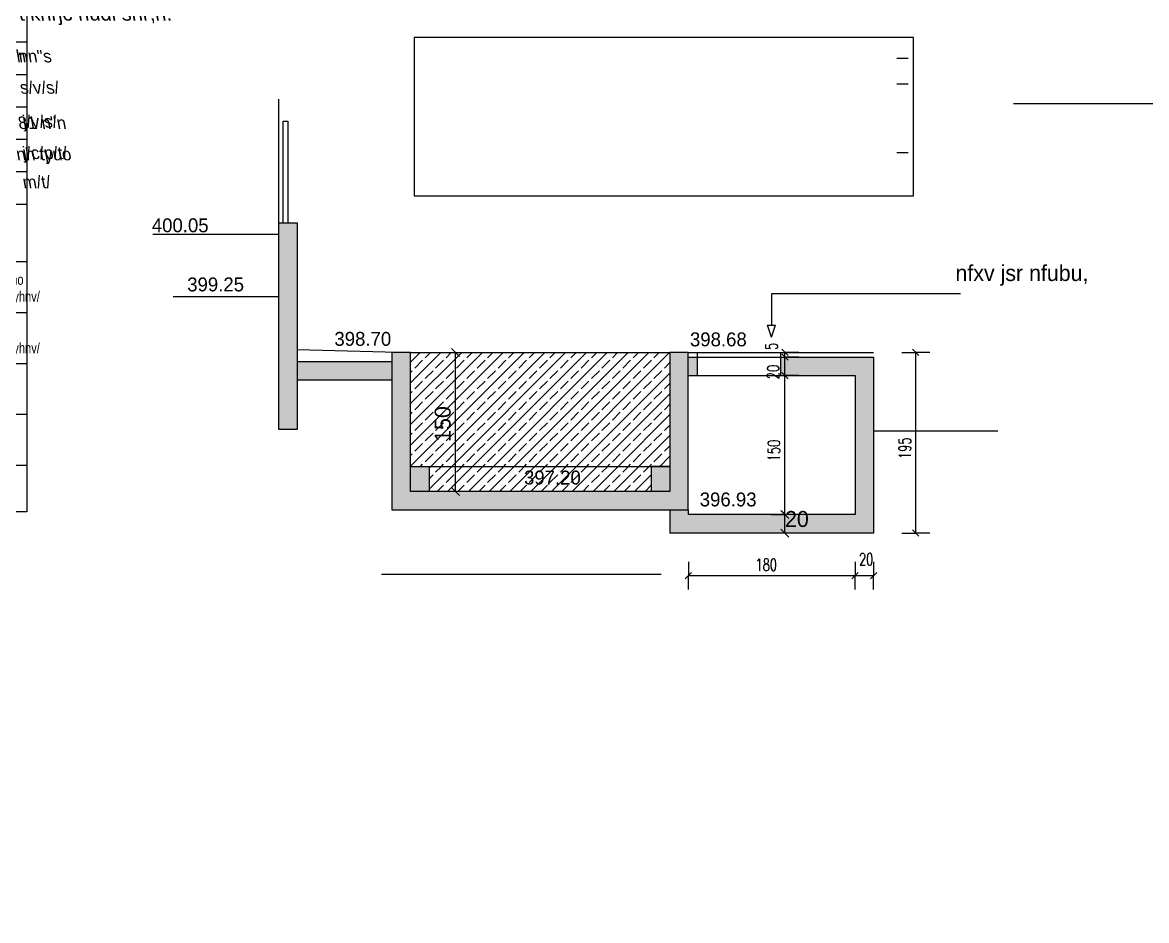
# Model space of a CAD drawing. Extents: x -17820 to -14381, y -71900 to -70262.
# Drawn here: x -17071 to -15857, y -71900 to -70930 of the extents above; entities that cross this region are included whole.
import ezdxf
from ezdxf.enums import TextEntityAlignment as Align

# ---------------------------------------------------------------- set-up
doc = ezdxf.new("R2010")
doc.units = 0
doc.header["$MEASUREMENT"] = 0
for name, color, linetype in [('@@ @@@@', 137, 'Continuous'), ('@@@', 13, 'Continuous'), ('@@@@', 32, 'Continuous'), ('@@@@ @@@', 133, 'Continuous'), ('@@@@ @@@@', 133, 'Continuous'), ('@@@@@2', 1, 'Continuous'), ('LAYOUT', 253, 'Continuous'), ('MEDIDA', 8, 'Continuous')]:
    doc.layers.add(name, color=color, linetype=linetype)
doc.styles.add('DCADTXTSTYLE11', font='HEBTXT')
doc.styles.add('DCADTXTSTYLE3', font='ROMAN')
doc.styles.add('DCADTXTSTYLE4', font='MIRY')
doc.styles.add('DCADTXTSTYLE5', font='HEBSTD')
doc.styles.add('DCADTXTSTYLE6', font='ATIR')
doc.styles.add('DCADTXTSTYLE8', font='ROMANS')
doc.dimstyles.new('DCADSTYLE16', dxfattribs={"dimtxt": 12.937824, "dimasz": 3.450086, "dimexe": 15.000375, "dimexo": 30.671921, "dimgap": 1.500038, "dimtad": 1, "dimdec": 4, "dimzin": 0, "dimdsep": 46, "dimtxsty": 'DCADTXTSTYLE8', "dimblk1": '_TICKMARKS_253', "dimblk2": '_TICKMARKS_253', "dimsah": 1, "dimcen": 0.09, "dimclrd": 253, "dimclre": 253, "dimclrt": 51, "dimadec": 0, "dimazin": 0, "dimtfac": 1, "dimtdec": 4, "dimtofl": 0, "dimtmove": 0, "dimatfit": 3, "dimfxl": 1, "dimtolj": 1, "dimtzin": 0, "dimarcsym": 0})
doc.dimstyles.new('DCADSTYLE17', dxfattribs={"dimtxt": 12.937824, "dimasz": 3.450086, "dimexe": 15.000375, "dimexo": 69.853326, "dimgap": 1.500038, "dimtad": 1, "dimdec": 4, "dimzin": 0, "dimdsep": 46, "dimtxsty": 'DCADTXTSTYLE8', "dimblk1": '_TICKMARKS_253', "dimblk2": '_TICKMARKS_253', "dimsah": 1, "dimcen": 0.09, "dimclrd": 253, "dimclre": 253, "dimclrt": 51, "dimadec": 0, "dimazin": 0, "dimtfac": 1, "dimtdec": 4, "dimtofl": 0, "dimtmove": 0, "dimatfit": 3, "dimfxl": 1, "dimtolj": 1, "dimtzin": 0, "dimarcsym": 0})
doc.dimstyles.new('DCADSTYLE18', dxfattribs={"dimtxt": 12.937824, "dimasz": 3.450086, "dimexe": 15.000375, "dimexo": 51.057269, "dimgap": 1.500038, "dimtad": 1, "dimdec": 4, "dimzin": 0, "dimdsep": 46, "dimtxsty": 'DCADTXTSTYLE8', "dimblk1": '_TICKMARKS_253', "dimblk2": '_TICKMARKS_253', "dimsah": 1, "dimcen": 0.09, "dimse1": 1, "dimclrd": 253, "dimclre": 253, "dimclrt": 51, "dimadec": 0, "dimazin": 0, "dimtfac": 1, "dimtdec": 4, "dimtofl": 0, "dimtmove": 0, "dimatfit": 3, "dimfxl": 1, "dimtolj": 1, "dimtzin": 0, "dimarcsym": 0})
doc.dimstyles.new('DCADSTYLE24', dxfattribs={"dimtxt": 17.250432, "dimasz": 4.312608, "dimexe": 0.1, "dimexo": 0.2, "dimgap": 0.1, "dimtad": 1, "dimdec": 4, "dimzin": 0, "dimdsep": 46, "dimtxsty": 'DCADTXTSTYLE11', "dimblk1": '_TICKMARKS_3', "dimblk2": '_TICKMARKS_3', "dimsah": 1, "dimcen": 0.09, "dimdle": 0.1, "dimse1": 1, "dimse2": 1, "dimclrd": 250, "dimclre": 250, "dimclrt": 51, "dimadec": 0, "dimazin": 0, "dimtfac": 1, "dimtdec": 4, "dimtofl": 0, "dimtmove": 0, "dimatfit": 3, "dimfxl": 1, "dimtolj": 1, "dimtzin": 0, "dimarcsym": 0})
doc.dimstyles.new('DCADSTYLE7', dxfattribs={"dimtxt": 12.937824, "dimasz": 3.450086, "dimexe": 15.000375, "dimexo": 60.685362, "dimgap": 1.500038, "dimtad": 1, "dimdec": 4, "dimzin": 0, "dimdsep": 46, "dimtxsty": 'DCADTXTSTYLE8', "dimblk1": '_TICKMARKS_253', "dimblk2": '_TICKMARKS_253', "dimsah": 1, "dimcen": 0.09, "dimclrd": 253, "dimclre": 253, "dimclrt": 51, "dimadec": 0, "dimazin": 0, "dimtfac": 1, "dimtdec": 4, "dimtofl": 0, "dimtmove": 0, "dimatfit": 3, "dimfxl": 1, "dimtolj": 1, "dimtzin": 0, "dimarcsym": 0})
doc.dimstyles.new('DCADSTYLE8', dxfattribs={"dimtxt": 12.937824, "dimasz": 3.450086, "dimexe": 15.000375, "dimexo": 60.685362, "dimgap": 1.500038, "dimtad": 1, "dimdec": 4, "dimzin": 0, "dimdsep": 46, "dimtxsty": 'DCADTXTSTYLE8', "dimblk1": '_TICKMARKS_253', "dimblk2": '_TICKMARKS_253', "dimsah": 1, "dimcen": 0.09, "dimse1": 1, "dimclrd": 253, "dimclre": 253, "dimclrt": 51, "dimadec": 0, "dimazin": 0, "dimtfac": 1, "dimtdec": 4, "dimtofl": 0, "dimtmove": 0, "dimatfit": 3, "dimfxl": 1, "dimtolj": 1, "dimtzin": 0, "dimarcsym": 0})
doc.dimstyles.new('DCADSTYLE9', dxfattribs={"dimtxt": 12.937824, "dimasz": 3.450086, "dimexe": 15.000375, "dimexo": 80.685363, "dimgap": 1.500038, "dimtad": 1, "dimdec": 4, "dimzin": 0, "dimdsep": 46, "dimtxsty": 'DCADTXTSTYLE8', "dimblk1": '_TICKMARKS_253', "dimblk2": '_TICKMARKS_253', "dimsah": 1, "dimcen": 0.09, "dimse1": 1, "dimclrd": 253, "dimclre": 253, "dimclrt": 51, "dimadec": 0, "dimazin": 0, "dimtfac": 1, "dimtdec": 4, "dimtofl": 0, "dimtmove": 0, "dimatfit": 3, "dimfxl": 1, "dimtolj": 1, "dimtzin": 0, "dimarcsym": 0})
pattern_1 = [(45, (0, 0), (-11.22532, 11.22532), []), (45, (-11.225, 0), (-11.22532, 11.22532), [11.90625, -3.96875])]

# ---------------------------------------------------------------- blocks, each defined once
blk = doc.blocks.new('_TICKMARKS_253')
at = {"color": 253, "linetype": 'Continuous'}
blk.add_line((-1, -1), (1, 1), dxfattribs=at)
blk = doc.blocks.new('*D73')
at = {"color": 253, "linetype": 'Continuous', "ltscale": 30.48, "transparency": 16777216}
for p, q in [((-16262.5, -71311.3), (-16247.5, -71311.3)), ((-16247.5, -71461.3), (-16247.5, -71311.3)), ((-16232.5, -71311.3), (-16247.5, -71311.3)), ((-16262.5, -71461.3), (-16247.5, -71461.3)), ((-16232.5, -71461.3), (-16247.5, -71461.3))]:
    blk.add_line(p, q, dxfattribs=at)
at = {"layer": 'DEFPOINTS', "color": 253, "linetype": 'Continuous', "ltscale": 30.48, "transparency": 16777216}
for p in [(-16171.8, -71311.3), (-16247.5, -71461.3), (-16171.8, -71461.3)]:
    blk.add_point(p, dxfattribs=at)
at = {"color": 253, "linetype": 'Continuous', "ltscale": 30.48, "transparency": 16777216, "xscale": 3.450086385638809, "yscale": 3.450086385638809, "zscale": 3.450086385638809}
for p, rotation in [((-16247.5, -71311.3), 90), ((-16247.5, -71461.3), 270)]:
    blk.add_blockref('_TICKMARKS_253', p, dxfattribs=dict(at, rotation=rotation))
at = {"color": 51, "linetype": 'Continuous', "ltscale": 30.48, "transparency": 16777216, "style": 'DCADTXTSTYLE8', "width": 0.703571}
blk.add_text('150', height=12.94, rotation=90, dxfattribs=at).set_placement((-16249, -71403.9), align=Align.BOTTOM_LEFT)
blk = doc.blocks.new('*D74')
at = {"color": 253, "linetype": 'Continuous', "ltscale": 30.48, "transparency": 16777216}
for p in [(-16262.5, -71291.3), (-16247.5, -71311.3), (-16232.5, -71291.3)]:
    blk.add_line(p, (-16247.5, -71291.3), dxfattribs=at)
at = {"layer": 'DEFPOINTS', "color": 253, "linetype": 'Continuous', "ltscale": 30.48, "transparency": 16777216}
for p in [(-16151.8, -71291.3), (-16247.5, -71311.3), (-16171.8, -71311.3)]:
    blk.add_point(p, dxfattribs=at)
at = {"color": 253, "linetype": 'Continuous', "ltscale": 30.48, "transparency": 16777216, "xscale": 3.450086385638809, "yscale": 3.450086385638809, "zscale": 3.450086385638809}
for p, rotation in [((-16247.5, -71291.3), 90), ((-16247.5, -71311.3), 270)]:
    blk.add_blockref('_TICKMARKS_253', p, dxfattribs=dict(at, rotation=rotation))
at = {"color": 51, "linetype": 'Continuous', "ltscale": 30.48, "transparency": 16777216, "style": 'DCADTXTSTYLE8', "width": 0.703571}
blk.add_text('20', height=12.94, rotation=90, dxfattribs=at).set_placement((-16249.9, -71315.3), align=Align.BOTTOM_LEFT)
blk = doc.blocks.new('*D75')
at = {"color": 253, "linetype": 'Continuous', "ltscale": 30.48, "transparency": 16777216}
for p in [(-16262.5, -71286.3), (-16247.5, -71291.3), (-16232.5, -71286.3)]:
    blk.add_line(p, (-16247.5, -71286.3), dxfattribs=at)
at = {"layer": 'DEFPOINTS', "color": 253, "linetype": 'Continuous', "ltscale": 30.48, "transparency": 16777216}
for p in [(-16247.5, -71291.3), (-16151.8, -71286.3), (-16151.8, -71291.3)]:
    blk.add_point(p, dxfattribs=at)
at = {"color": 253, "linetype": 'Continuous', "ltscale": 30.48, "transparency": 16777216, "xscale": 3.450086385638809, "yscale": 3.450086385638809, "zscale": 3.450086385638809}
for p, rotation in [((-16247.5, -71286.3), 90), ((-16247.5, -71291.3), 270)]:
    blk.add_blockref('_TICKMARKS_253', p, dxfattribs=dict(at, rotation=rotation))
at = {"color": 51, "linetype": 'Continuous', "ltscale": 30.48, "transparency": 16777216, "style": 'DCADTXTSTYLE8', "width": 0.703571}
blk.add_text('5', height=12.9, rotation=90, dxfattribs=at).set_placement((-16251.8, -71283.6), align=Align.BOTTOM_LEFT)
blk = doc.blocks.new('*D82')
at = {"color": 253, "linetype": 'Continuous', "ltscale": 30.48, "transparency": 16777216}
for p, q in [((-16121.2, -71286.3), (-16106.2, -71286.3)), ((-16106.2, -71481.3), (-16106.2, -71286.3)), ((-16091.2, -71286.3), (-16106.2, -71286.3)), ((-16121.2, -71481.3), (-16106.2, -71481.3)), ((-16091.2, -71481.3), (-16106.2, -71481.3))]:
    blk.add_line(p, q, dxfattribs=at)
at = {"layer": 'DEFPOINTS', "color": 253, "linetype": 'Continuous', "ltscale": 30.48, "transparency": 16777216}
for p in [(-16151.8, -71286.3), (-16151.8, -71481.3), (-16106.2, -71481.3)]:
    blk.add_point(p, dxfattribs=at)
at = {"color": 253, "linetype": 'Continuous', "ltscale": 30.48, "transparency": 16777216, "xscale": 3.450086385638809, "yscale": 3.450086385638809, "zscale": 3.450086385638809}
for p, rotation in [((-16106.2, -71286.3), 90), ((-16106.2, -71481.3), 270)]:
    blk.add_blockref('_TICKMARKS_253', p, dxfattribs=dict(at, rotation=rotation))
at = {"color": 51, "linetype": 'Continuous', "ltscale": 30.48, "transparency": 16777216, "style": 'DCADTXTSTYLE8', "width": 0.703571}
blk.add_text('195', height=12.94, rotation=90, dxfattribs=at).set_placement((-16107.7, -71401.4), align=Align.BOTTOM_LEFT)
blk = doc.blocks.new('*D83')
at = {"color": 253, "linetype": 'Continuous', "ltscale": 30.48, "transparency": 16777216}
for p, q in [((-16351.8, -71512.3), (-16351.8, -71527.3)), ((-16171.8, -71512.3), (-16171.8, -71527.3)), ((-16351.8, -71527.3), (-16171.8, -71527.3)), ((-16351.8, -71542.3), (-16351.8, -71527.3)), ((-16171.8, -71542.3), (-16171.8, -71527.3))]:
    blk.add_line(p, q, dxfattribs=at)
at = {"layer": 'DEFPOINTS', "color": 253, "linetype": 'Continuous', "ltscale": 30.48, "transparency": 16777216}
for p in [(-16351.8, -71458.8), (-16171.8, -71461.3), (-16301.8, -71527.3)]:
    blk.add_point(p, dxfattribs=at)
at = {"color": 253, "linetype": 'Continuous', "ltscale": 30.48, "transparency": 16777216, "xscale": 3.450086385638809, "yscale": 3.450086385638809, "zscale": 3.450086385638809, "rotation": 180}
blk.add_blockref('_TICKMARKS_253', (-16351.8, -71527.3), dxfattribs=at)
at = {"color": 253, "linetype": 'Continuous', "ltscale": 30.48, "transparency": 16777216, "xscale": 3.450086385638809, "yscale": 3.450086385638809, "zscale": 3.450086385638809}
blk.add_blockref('_TICKMARKS_253', (-16171.8, -71527.3), dxfattribs=at)
at = {"color": 51, "linetype": 'Continuous', "ltscale": 30.48, "transparency": 16777216, "style": 'DCADTXTSTYLE8', "width": 0.703571}
blk.add_text('180', height=12.94, dxfattribs=at).set_placement((-16279.4, -71525.8), align=Align.BOTTOM_LEFT)
blk = doc.blocks.new('*D84')
at = {"color": 253, "linetype": 'Continuous', "ltscale": 30.48, "transparency": 16777216}
for p in [(-16151.8, -71512.3), (-16171.8, -71527.3), (-16151.8, -71542.3)]:
    blk.add_line(p, (-16151.8, -71527.3), dxfattribs=at)
at = {"layer": 'DEFPOINTS', "color": 253, "linetype": 'Continuous', "ltscale": 30.48, "transparency": 16777216}
for p in [(-16171.8, -71461.3), (-16151.8, -71481.3), (-16171.8, -71527.3)]:
    blk.add_point(p, dxfattribs=at)
at = {"color": 253, "linetype": 'Continuous', "ltscale": 30.48, "transparency": 16777216, "xscale": 3.450086385638809, "yscale": 3.450086385638809, "zscale": 3.450086385638809, "rotation": 180}
blk.add_blockref('_TICKMARKS_253', (-16171.8, -71527.3), dxfattribs=at)
at = {"color": 253, "linetype": 'Continuous', "ltscale": 30.48, "transparency": 16777216, "xscale": 3.450086385638809, "yscale": 3.450086385638809, "zscale": 3.450086385638809}
blk.add_blockref('_TICKMARKS_253', (-16151.8, -71527.3), dxfattribs=at)
at = {"color": 51, "linetype": 'Continuous', "ltscale": 30.48, "transparency": 16777216, "style": 'DCADTXTSTYLE8', "width": 0.703571}
blk.add_text('20', height=12.94, dxfattribs=at).set_placement((-16167.6, -71520), align=Align.BOTTOM_LEFT)
blk = doc.blocks.new('_TICKMARKS_3')
at = {"color": 3, "linetype": 'Continuous'}
blk.add_line((-1, -1), (1, 1), dxfattribs=at)
blk = doc.blocks.new('*D98')
at = {"color": 250, "linetype": 'Continuous', "transparency": 16777216}
blk.add_line((-16603.2, -71436.4, 116837.3), (-16603.2, -71286.2, 116837.3), dxfattribs=at)
at = {"layer": 'DEFPOINTS', "color": 250, "linetype": 'Continuous', "transparency": 16777216}
for p in [(-16651.8, -71286.3, 116837.3), (-16603.2, -71286.3, 116837.3), (-16571.1, -71436.3, 116837.3)]:
    blk.add_point(p, dxfattribs=at)
at = {"color": 3, "linetype": 'Continuous', "transparency": 16777216, "xscale": 4.312607917785646, "yscale": 4.312607917785646, "zscale": 4.312607917785646}
for p, rotation in [((-16603.2, -71286.3, 116837.3), 90), ((-16603.2, -71436.3, 116837.3), 270)]:
    blk.add_blockref('_TICKMARKS_3', p, dxfattribs=dict(at, rotation=rotation))
at = {"color": 51, "linetype": 'Continuous', "ltscale": 30.48, "transparency": 16777216, "style": 'DCADTXTSTYLE11'}
blk.add_text('150', height=17.25, rotation=90, dxfattribs=at).set_placement((-16603.3, -71382.8, 116837.3), align=Align.BOTTOM_LEFT)
blk = doc.blocks.new('*D108')
at = {"color": 250, "linetype": 'Continuous', "transparency": 16777216}
blk.add_line((-16247.5, -71481.4, 116837.3), (-16247.5, -71461.2, 116837.3), dxfattribs=at)
at = {"layer": 'DEFPOINTS', "color": 250, "linetype": 'Continuous', "transparency": 16777216}
for p in [(-16293.9, -71461.3, 116837.3), (-16247.5, -71461.3, 116837.3), (-16296.7, -71481.3, 116837.3)]:
    blk.add_point(p, dxfattribs=at)
at = {"color": 3, "linetype": 'Continuous', "transparency": 16777216, "xscale": 4.312607917785646, "yscale": 4.312607917785646, "zscale": 4.312607917785646}
for p, rotation in [((-16247.5, -71461.3, 116837.3), 90), ((-16247.5, -71481.3, 116837.3), 270)]:
    blk.add_blockref('_TICKMARKS_3', p, dxfattribs=dict(at, rotation=rotation))
at = {"color": 51, "linetype": 'Continuous', "ltscale": 30.48, "transparency": 16777216, "style": 'DCADTXTSTYLE11'}
blk.add_text('20', height=17.25, dxfattribs=at).set_placement((-16247.4, -71479.9, 116837.3), align=Align.BOTTOM_LEFT)
blk = doc.blocks.new('H')
at = {"linetype": 'Continuous', "ltscale": 1}
h = blk.add_hatch(dxfattribs=at)
h.set_pattern_fill('ANSI31', color=218, scale=0.01, style=0, pattern_type=2)
h.set_pattern_definition([(45, (-18.435432, -2.729211), (-0.00088388347, 0.00088388347), [])])
h.paths.add_polyline_path([(0.5, 0.1), (0.3, 0.2), (0.3, 0.1)], flags=0)
at = {"color": 218, "linetype": 'Continuous', "ltscale": 1}
for p, q in [((0, 0.4), (0, 0)), ((0, 0.4), (0.6, 0.4)), ((0, 0), (0.6, 0)), ((0.1, 0.3), (0.3, 0.2)), ((0.3, 0.2), (0.2, 0.2)), ((0.2, 0.2), (0.3, 0.2)), ((0.5, 0.1), (0.3, 0.2)), ((0.3, 0.2), (0.3, 0.1)), ((0.5, 0.1), (0.3, 0.1)), ((0.6, 0), (0.6, 0.4))]:
    blk.add_line(p, q, dxfattribs=at)
blk = doc.blocks.new('MAMAD')
at = {"color": 131, "linetype": 'Continuous', "ltscale": 50}
blk.add_line((242, 1161.3), (569.9, 1161.3), dxfattribs=at)
at = {"color": 3, "linetype": 'Continuous', "ltscale": 50}
for p, q in [((553.5, 1087.5), (700.8, 1087.5)), ((553.5, 983.1), (700.8, 983.1)), ((58.6, 571.1), (319.1, 571.1)), ((454.2, 571.1), (714.8, 571.1)), ((652.2, 507), (652.2, 332)), ((615.4, 270), (615.4, 0)), ((690.7, 180.7), (694.8, 189.5)), ((694.8, 189.5), (699.5, 187.6))]:
    blk.add_line(p, q, dxfattribs=at)
at = {"color": 7, "linetype": 'Continuous', "ltscale": 1}
for p, q in [((0, 550.1), (0, 270.1)), ((27.9, 550.1), (362.5, 550.1)), ((362.5, 515.1), (0, 515.1)), ((753.6, 507), (362.5, 507)), ((362.5, 480.1), (0, 480.1)), ((753.6, 472), (362.5, 472)), ((362.5, 445.1), (0, 445.1)), ((753.6, 437), (362.5, 437)), ((362.5, 410.1), (0, 410.1)), ((753.6, 402), (362.5, 402)), ((362.5, 375.1), (0, 375.1)), ((753.6, 367), (362.5, 367)), ((362.5, 340.1), (0, 340.1)), ((753.6, 332), (362.5, 332)), ((362.5, 305.1), (0, 305.1)), ((362.5, 270.1), (0, 270.1)), ((753.6, 270), (362.5, 270)), ((753.6, 215), (362.5, 215)), ((362.5, 180), (0, 180)), ((753.6, 160), (362.5, 160)), ((362.5, 135), (0, 135)), ((753.6, 105), (362.5, 105)), ((362.5, 90), (0, 90)), ((753.6, 50), (362.5, 50)), ((362.5, 0), (0, 0)), ((753.6, 0), (362.5, 0))]:
    blk.add_line(p, q, dxfattribs=at)
at = {"color": 3, "linetype": 'Continuous', "ltscale": 1}
blk.add_line((87.5, 550.1), (87.5, 270.1), dxfattribs=at)
at = {"color": 1, "linetype": 'Continuous', "ltscale": 1}
blk.add_line((362.5, 550.1), (362.5, 374.5), dxfattribs=at)
at = {"color": 7, "linetype": 'Continuous', "ltscale": 50}
blk.add_line((0, 270.1), (0, 0), dxfattribs=at)
at = {"color": 7, "linetype": 'Continuous', "ltscale": 1}
for points in [[(0, 550.1), (752.6, 550.1), (752.6, 1129.8), (0, 1129.8)], [(0, 550.1), (362.5, 550.1), (362.5, 270.1), (0, 270.1)], [(362.5, 550.1), (753.6, 550.1), (753.6, 0), (362.5, 0)]]:
    blk.add_lwpolyline(points, close=True, dxfattribs=at)
at = {"color": 3, "linetype": 'Continuous', "ltscale": 1}
for points in [[(685.9, 192.5), (701, 192.5), (701, 171.7), (685.9, 171.7)], [(720.6, 124.7), (720.6, 121.7), (636.7, 121.7), (636.7, 124.7)], [(720.6, 120.2), (720.6, 117.2), (636.7, 117.2), (636.7, 120.2)]]:
    blk.add_lwpolyline(points, close=True, dxfattribs=at)
at = {"color": 3, "linetype": 'Continuous', "ltscale": 50}
blk.add_circle((690.7, 177.5), 3.27, dxfattribs=at)
at = {"color": 3, "linetype": 'Continuous', "ltscale": 0.079375, "xscale": 0.6499999761581421, "yscale": 0.6499999761581421, "zscale": 0.6499999761581421}
blk.add_blockref('H', (685.9, 239.6), dxfattribs=at)
at = {"color": 51, "linetype": 'Continuous', "ltscale": 1, "style": 'DCADTXTSTYLE4', "oblique": 350}
blk.add_text(',fbh, nn"s eb/n/ 05:1', height=19.459, dxfattribs=at).set_placement((566.5, 1170), align=Align.BOTTOM_LEFT)
at = {"color": 3, "linetype": 'Continuous', "ltscale": 1, "style": 'DCADTXTSTYLE4', "oblique": 350}
for s, height, p in [('vurtu, chmug:', 13.513, (700.4, 1093.6)), ('sudnt:', 13.51, (700.4, 989.1)), ('jke "t" - yck,', 19.459, (315.6, 607.9)), ('junrh cbhi', 19.46, (270.9, 579.8)), ('jke "c" - nert', 19.459, (711.3, 579.8)), ('junr vcbhhv', 13.513, (348.8, 528.1)), ('nert knrjc nudi shr,h:', 16.216, (714.4, 525.5)), ('mcgu', 13.51, (75.2, 528)), ('fjuk', 12.97, (70.8, 489.3)), ('cyui', 12.97, (343.6, 491)), ('nrjc nudi shr,h', 13.513, (639.9, 481.2)), ('nn"s', 13.51, (745.8, 481.2)), ('ckue', 12.97, (344.8, 455.9)), ('tsuo', 12.97, (71.4, 456)), ('sk, vs; shr,h,', 13.513, (639.9, 446)), ('s/v/s/', 13.51, (747.3, 447.4)), ('hrue', 12.97, (71.2, 420)), ('dcx', 12.97, (345.5, 421)), ('jkui vs; shr,h 81 n"n', 13.513, (639.9, 409.3)), ('j/v/s/', 13.51, (750.2, 410.7)), ('juo', 12.97, (71.9, 385.9)), ('g.', 12.97, (345.3, 387.7)), ('jkui cyjui pbhnh tyuo', 13.513, (639.9, 375.5)), ('j/c/p/t/', 13.51, (750.2, 376.9)), ('tjr', 12.97, (345.7, 351.2)), ('mhbur tuurur', 13.513, (639.9, 344)), ('m/t/', 13.51, (750.2, 345.4)), ('ajhr', 12.97, (72, 315.9)), ('ehr ehho', 12.97, (346.9, 316.6)), ('nert kjank:', 16.216, (640.9, 287.8)), ('mvuc', 12.97, (73.1, 281.6)), ('vrhxv', 12.97, (341.9, 282)), ('vgru, knrjc nudi shr,h', 16.216, (340.9, 214.4))]:
    blk.add_text(s, height=height, dxfattribs=at).set_placement(p, align=Align.BOTTOM_LEFT)
at = {"color": 3, "linetype": 'Continuous', "ltscale": 1, "width": 0.8}
for s, height, style, p in [('gk gurl vceav kmr; k,ufbh, "yck, vurtu, chmug knrjc vnudi" kph vsudnt vctv', 11.232, 'DCADTXTSTYLE5', (708.7, 1062.5)), ('ucv,to ksrhau, vnrjc vnudi atu,u n,fbbho/', 11.232, 'DCADTXTSTYLE5', (708.7, 1041.4)), ('ha kf,uc cf,c erht ucrur )rmuh cspux(/', 11.232, 'DCADTXTSTYLE5', (708.7, 1018.8)), ("* vnrjc vnudi hcbv ncyui nzuhi fncbv snuh ,hcv gaui neav tj, ur,uo cfk jkehu'", 11.232, 'DCADTXTSTYLE5', (708.7, 963)), ('   kkt euru, ugnusho/', 11.232, 'DCADTXTSTYLE5', (718.2, 940.6)), ("rmp, vnrjc vnudi' ehru,hu u,er,u hvhu naurho/", 11.232, 'DCADTXTSTYLE5', (693.6, 921.7)), ('   hmhe,o ,cumg ckuju, sheyho tu c,cbhu, pj ckcs!', 11.232, 'DCADTXTSTYLE5', (718.2, 902.8)), ('ehru, vnrjcho vnudbho hvhu rmhpho kfk ducv vcbhhi khmhr, ndsk nudi/', 11.232, 'DCADTXTSTYLE5', (693.7, 884)), ("hmhcu, vndsk vnudi ak vnrjcho nnudbho ,ucyj npbh fuju, tupehho vbucgho nruj'", 11.232, 'DCADTXTSTYLE5', (693.7, 864.7)), ('   rghsu, tsnv ufhu"c/', 11.232, 'DCADTXTSTYLE5', (718.2, 845.8)), ('   vcyui cfk jkeh vnrjc vnudi hvhv nxud c-03/', 11.232, 'DCADTXTSTYLE5', (718.2, 827)), ('* v,eb, nxdru, cnrjcho nudbho ,cumg g"h vhmri vnurav ckcs!', 11.232, 'DCADTXTSTYLE5', (708.7, 806.3)), ("   fnufi hstdu kxpe ukv,ehi gk vnaeu; t, ,uuh v,ei ak vhmri uak nfui v,ebho'", 11.232, 'DCADTXTSTYLE5', (718.2, 783.9)), ('  thi kmucgo tu kvurhso nvnaeu;!', 11.232, 'DCADTXTSTYLE5', (709.7, 765.1)), ("* mhpuh ujhpuh ehru, u,er, vnrjc vnudi' rhmupu' v,eb, vjank utchzrhu vbkuuho ak vnrjc", 11.232, 'DCADTXTSTYLE5', (708.7, 745.3)), ('   vnudi hcumgu kph "buvk cheuru,"/', 11.232, 'DCADTXTSTYLE5', (718.2, 725.5)), ('* ncea vncbv jhhc keck jucr, "buvk cheuru,"\'', 11.232, 'DCADTXTSTYLE5', (708.7, 706.4)), ('   jucr, zu ha keck ngurl vceav )tsrhfk( tu nn,fbi vaks )nvbsx( ak vncbv vbsui/', 11.232, 'DCADTXTSTYLE5', (718.2, 685.8)), ('ha kerut cghui t, jucr, hbuvk vcheuru, ukcmg kph vbjhu,hv ukph vbjhu, v,ufbh, vntuar,/', 11.232, 'DCADTXTSTYLE5', (694.6, 666.5)), ('X', 12.5, 'DCADTXTSTYLE6', (58.1, 353.8)), ('ch, ,eg  ) V  022 (  nudi nho', 11.232, 'DCADTXTSTYLE5', (605.1, 241.8)), ('tu tyhn, vmhbur g"h junr tyhnv/', 11.232, 'DCADTXTSTYLE5', (605.1, 223.5)), ('npxe  ) V  022 (  nudi nho', 11.232, 'DCADTXTSTYLE5', (605.1, 186.2)), ('tu tyhn, vmhbur g"h junr tyhnv/', 11.232, 'DCADTXTSTYLE5', (605.1, 167.9)), ('nnerv ak jkui bdrr ha kvxh; t, vnhkho', 11.232, 'DCADTXTSTYLE5', (350.3, 161)), ('"js fbph"tu"su fbph" cv,to k,fbui vjkui', 11.232, 'DCADTXTSTYLE5', (350.3, 139.9)), ('pkurhxby', 12.48, 'DCADTXTSTYLE5', (603.2, 120.5)), ('fk pryh vnxdru, hvhu nxud vntuar g"h pheus', 11.232, 'DCADTXTSTYLE5', (350.3, 117.3)), ('vgurl ucgkh ,u ,ei nfui v,ebho vhartkh', 11.232, 'DCADTXTSTYLE5', (350.3, 96.3)), ('gk fk vrfc, tchzr jank bux; nvsrhau,', 11.232, 'DCADTXTSTYLE5', (350.3, 72.1)), ('ch, ,eg ktbyb, ykuhzhv', 11.232, 'DCADTXTSTYLE5', (605.1, 68)), ("vnuphgu, c,ufbh, vntuar,' ha kstud", 11.232, 'DCADTXTSTYLE5', (350.3, 51.1)), ('avrfc,o ,cumg kph vbjhu, vnert vb"k tu g"h', 11.232, 'DCADTXTSTYLE5', (350.3, 30.7)), ('eck, thaur nvd"t/', 11.232, 'DCADTXTSTYLE5', (350.3, 9.7)), ('ch, ,eg kbeus, ykpui', 11.232, 'DCADTXTSTYLE5', (605.1, 16.4))]:
    blk.add_text(s, height=height, dxfattribs=dict(at, style=style)).set_placement(p, align=Align.BOTTOM_LEFT)
at = {"color": 3, "linetype": 'Continuous', "ltscale": 50, "style": 'DCADTXTSTYLE6'}
for p in [(475.8, 344.4), (682, 347.5)]:
    blk.add_text('\xad8"', height=11, dxfattribs=at).set_placement(p, align=Align.BOTTOM_LEFT)
at = {"color": 3, "linetype": 'Continuous', "ltscale": 1}
for s, height, style, p in [('2x36wx230v', 7.35, 'DCADTXTSTYLE3', (426.8, 126.5)), ('2x36w', 7.35, 'DCADTXTSTYLE3', (650, 127.7)), ('TV', 11, 'DCADTXTSTYLE5', (676.9, 64.2)), ('TEL', 11, 'DCADTXTSTYLE5', (675.9, 12.8))]:
    blk.add_text(s, height=height, dxfattribs=dict(at, style=style)).set_placement(p, align=Align.BOTTOM_LEFT)
at = {"color": 3, "linetype": 'Continuous', "ltscale": 1, "style": 'DCADTXTSTYLE5', "oblique": 10, "width": 0.8}
blk.add_text('du; ,turv pkutrh', height=8.8, dxfattribs=at).set_placement((496.5, 113.5), align=Align.BOTTOM_LEFT)
blk = doc.blocks.new('5')
at = {"color": 1, "linetype": 'Continuous', "ltscale": 0.079375}
blk.add_blockref('MAMAD', (0, 0), dxfattribs=at)

msp = doc.modelspace()

# ---------------------------------------------------------------- hatches: boundary and pattern name
at = {"layer": '@@@@', "linetype": 'Continuous'}
h = msp.add_hatch(color=5, dxfattribs=at)
h.paths.add_polyline_path([(-16784.35364, -71146.44005), (-16774.35364, -71146.44005), (-16774.35364, -71369.48651), (-16784.35364, -71369.48651)], flags=0)
h.paths.add_polyline_path([(-16794.10994, -71146.44005), (-16784.35364, -71146.44005), (-16784.35364, -71369.48651), (-16794.10994, -71369.48651)], flags=0)
h = msp.add_hatch(color=5, dxfattribs=at)
h.paths.add_polyline_path([(-16351.84071, -71286.28631), (-16371.84071, -71286.28631), (-16371.84071, -71436.28631), (-16651.84071, -71436.28631), (-16651.84071, -71286.28631), (-16671.84071, -71286.28631), (-16671.84071, -71456.28631), (-16351.84071, -71456.28631)], flags=0)
h.paths.add_polyline_path([(-16371.84071, -71409.28631), (-16391.84071, -71409.28631), (-16391.84071, -71436.28631), (-16371.84071, -71436.28631)], flags=0)
h.paths.add_polyline_path([(-16631.84071, -71409.28631), (-16651.84071, -71409.28631), (-16651.84071, -71436.28631), (-16631.84071, -71436.28631)], flags=0)
h.paths.add_polyline_path([(-16671.84071, -71295.93085), (-16774.22013, -71295.93085), (-16774.22013, -71315.87224), (-16671.84071, -71315.87224)], flags=0)
at = {"layer": 'LAYOUT', "linetype": 'Continuous', "ltscale": 30.48}
h = msp.add_hatch(dxfattribs=at)
h.set_pattern_fill('ANSI33', color=131, scale=7.9375, style=0, pattern_type=2)
h.set_pattern_definition(pattern_1)
h.paths.add_polyline_path([(-16371.84071, -71409.28631), (-16371.84071, -71286.28631), (-16651.84071, -71286.28631), (-16651.84071, -71409.28631)], flags=0)
for points in [[(-16151.84071, -71481.28631), (-16151.84071, -71291.28631), (-16251.84071, -71291.28631), (-16251.84071, -71311.28631), (-16171.84071, -71311.28631), (-16171.84071, -71461.28631), (-16351.84071, -71461.28631), (-16351.84071, -71456.28631), (-16371.84071, -71456.28631), (-16371.84071, -71481.28631)], [(-16351.84071, -71311.28631), (-16341.84071, -71311.28631), (-16341.84071, -71291.28631), (-16351.84071, -71291.28631)]]:
    msp.add_hatch(color=160, dxfattribs=at).paths.add_polyline_path(points, flags=0)
h = msp.add_hatch(dxfattribs=at)
h.set_pattern_fill('ANSI33', color=131, scale=7.9375, style=0, pattern_type=2)
h.set_pattern_definition(pattern_1)
h.paths.add_polyline_path([(-16391.84071, -71436.28631), (-16391.84071, -71409.28631), (-16631.84071, -71409.28631), (-16631.84071, -71436.28631)], flags=0)

# ---------------------------------------------------------------- linework, layer by layer
at = {"layer": '@@ @@@@', "color": 137, "linetype": 'Continuous'}
for p, q in [((-16794.10994, -71226.44005, 116837.27053), (-16908.0009, -71226.44005, 116837.27053)), ((-16351.84071, -71286.2863, 116837.27053), (-16151.84071, -71286.2863, 116837.27053)), ((-16351.84071, -71291.2863, 116837.27053), (-16151.84071, -71291.2863, 116837.27053)), ((-16351.84071, -71311.2863, 116837.27053), (-16171.84071, -71311.2863, 116837.27053))]:
    msp.add_line(p, q, dxfattribs=at)
at = {"layer": '@@@', "color": 7, "linetype": 'Continuous'}
for p, q in [((-16774.22013, -71295.93085, 116837.27053), (-16671.84071, -71295.93085, 116837.27053)), ((-16774.22013, -71315.87224, 116837.27053), (-16671.84071, -71315.87224, 116837.27053))]:
    msp.add_line(p, q, dxfattribs=at)
at = {"layer": '@@@', "color": 13, "linetype": 'Continuous', "elevation": 116837.27053}
msp.add_lwpolyline([(-16774.35364, -71369.48651), (-16794.10994, -71369.48651), (-16794.10994, -71146.44005), (-16774.35364, -71146.44005)], close=True, dxfattribs=at)
at = {"layer": '@@@', "color": 7, "linetype": 'Continuous', "elevation": 116837.27053}
msp.add_lwpolyline([(-16351.84071, -71286.2863), (-16371.84071, -71286.2863), (-16371.84071, -71436.2863), (-16651.84071, -71436.2863), (-16651.84071, -71286.2863), (-16671.84071, -71286.2863), (-16671.84071, -71456.2863), (-16351.84071, -71456.2863)], close=True, dxfattribs=at)
for points in [[(-16651.84071, -71409.2863), (-16631.84071, -71409.2863), (-16631.84071, -71436.2863)], [(-16371.84071, -71409.2863), (-16391.84071, -71409.2863), (-16391.84071, -71436.2863)]]:
    msp.add_lwpolyline(points, dxfattribs=at)
at = {"layer": '@@@@', "color": 32, "linetype": 'Continuous'}
for p, q in [((-16126.66973, -70968.4337, 116837.27053), (-16114.34455, -70968.4337, 116837.27053)), ((-16126.66973, -70996.35009, 116837.27053), (-16114.34455, -70996.35009, 116837.27053)), ((-16126.66973, -71070.43096, 116837.27053), (-16114.34455, -71070.43096, 116837.27053))]:
    msp.add_line(p, q, dxfattribs=at)
at = {"layer": '@@@@ @@@@', "color": 5, "linetype": 'Continuous'}
msp.add_line((-16794.10994, -71369.48651, 116837.27053), (-16794.10994, -71012.94032, 116837.27053), dxfattribs=at)
at = {"layer": '@@@@@2', "color": 1, "linetype": 'Continuous'}
for p, q in [((-16000.64736, -71017.35548, 116837.27053), (-15664.72451, -71017.35548, 116837.27053)), ((-16794.10994, -71158.9827, 116837.27053), (-16930.04106, -71158.9827, 116837.27053)), ((-16774.22013, -71283.2863, 116837.27053), (-16651.84071, -71286.2863, 116837.27053)), ((-16651.84071, -71286.2863, 116837.27053), (-16371.84071, -71286.2863, 116837.27053)), ((-16017.7233, -71371.2863, 116837.27053), (-16151.84071, -71371.2863, 116837.27053)), ((-16651.84071, -71409.2863, 116837.27053), (-16371.84071, -71409.2863, 116837.27053)), ((-16683.30861, -71525.66258, 116837.27053), (-16381.21097, -71525.66258, 116837.27053))]:
    msp.add_line(p, q, dxfattribs=at)
at = {"layer": '@@@@@2', "color": 1, "linetype": 'Continuous', "elevation": 116837.27053}
msp.add_lwpolyline([(-16108.81318, -70946.42602), (-16648.04182, -70946.42602), (-16648.04182, -71117.31397), (-16108.81318, -71117.31397)], close=True, dxfattribs=at)
at = {"layer": 'LAYOUT', "color": 253, "linetype": 'Continuous', "ltscale": 30.48}
for p, q in [((-16789.23179, -71146.44005), (-16789.23179, -71036.44005)), ((-16789.23179, -71036.44005), (-16784.23179, -71036.44005)), ((-16784.23179, -71036.44005), (-16784.23179, -71146.38782)), ((-16057.89814, -71222.98068), (-16261.90444, -71222.98068)), ((-16261.90444, -71222.98068), (-16261.90444, -71256.74309)), ((-16341.84071, -71311.2863), (-16341.84071, -71286.2863)), ((-16251.84071, -71311.2863), (-16251.84071, -71286.2863)), ((-16151.84071, -71291.2863), (-16151.84071, -71481.2863)), ((-16171.84071, -71311.2863), (-16171.84071, -71461.2863)), ((-16371.84071, -71456.2863), (-16371.84071, -71481.2863)), ((-16351.84071, -71456.2863), (-16351.84071, -71461.2863)), ((-16171.84071, -71461.2863), (-16351.84071, -71461.2863)), ((-16151.84071, -71481.2863), (-16371.84071, -71481.2863))]:
    msp.add_line(p, q, dxfattribs=at)
at = {"layer": 'LAYOUT', "color": 250, "linetype": 'Continuous', "ltscale": 30.48}
for p, q in [((-16261.90444, -71269.68092), (-16266.21704, -71256.74309)), ((-16266.21704, -71256.74309), (-16257.59183, -71256.74309)), ((-16261.90444, -71269.68092), (-16257.59183, -71256.74309))]:
    msp.add_line(p, q, dxfattribs=at)
at = {"layer": 'MEDIDA', "color": 8, "linetype": 'Continuous', "invisible_edges": 15}
for points in [[(-16779.81194, -71451.12236, 116837.27053), (-16823.7153, -71422.61098, 116837.27053), (-16875.10396, -71471.3773, 116837.27053)], [(-16779.81194, -71451.12236, 116837.27053), (-16875.10396, -71471.3773, 116837.27053), (-16774.94917, -71473.99993, 116837.27053)], [(-16779.81194, -71451.12236, 116837.27053), (-16774.94917, -71473.99993, 116837.27053), (-16775.36032, -71466.14971, 116837.27053)], [(-16774.94917, -71473.99993, 116837.27053), (-16875.10396, -71471.3773, 116837.27053), (-16841.74845, -71519.90984, 116837.27053)], [(-16774.94917, -71473.99993, 116837.27053), (-16841.74845, -71519.90984, 116837.27053), (-16803.4603, -71517.90324, 116837.27053)], [(-16774.94917, -71473.99993, 116837.27053), (-16803.4603, -71517.90324, 116837.27053), (-16781.0025, -71496.59178, 116837.27053)], [(-16774.94917, -71473.99993, 116837.27053), (-16781.0025, -71496.59178, 116837.27053), (-16777.80511, -71489.41045, 116837.27053)], [(-16774.94917, -71473.99993, 116837.27053), (-16777.80511, -71489.41045, 116837.27053), (-16775.77049, -71481.81736, 116837.27053)], [(-16781.0025, -71496.59178, 116837.27053), (-16803.4603, -71517.90324, 116837.27053), (-16787.79902, -71506.20866, 116837.27053)], [(-16790.54328, -71509.02584, 116837.27053), (-16803.4603, -71517.90324, 116837.27053), (-16796.65256, -71513.97324, 116837.27053)], [(-16803.4603, -71517.90324, 116837.27053), (-16841.74845, -71519.90984, 116837.27053), (-16826.33788, -71522.76602, 116837.27053)], [(-16803.4603, -71517.90324, 116837.27053), (-16826.33788, -71522.76602, 116837.27053), (-16810.79907, -71520.7206, 116837.27053)], [(-16818.48766, -71522.35486, 116837.27053), (-16810.79907, -71520.7206, 116837.27053), (-16826.33788, -71522.76602, 116837.27053)], [(-15983.03039, -71661.17229, 116837.27053), (-16026.93375, -71632.66091, 116837.27053), (-16078.32241, -71681.42723, 116837.27053)], [(-16049.81132, -71637.52368, 116837.27053), (-16078.32241, -71681.42723, 116837.27053), (-16026.93375, -71632.66091, 116837.27053)], [(-16042.47256, -71634.70632, 116837.27053), (-16049.81132, -71637.52368, 116837.27053), (-16026.93375, -71632.66091, 116837.27053)], [(-16042.47256, -71634.70632, 116837.27053), (-16026.93375, -71632.66091, 116837.27053), (-16034.78397, -71633.07206, 116837.27053)], [(-16007.86984, -71636.97442, 116837.27053), (-16026.93375, -71632.66091, 116837.27053), (-15997.74937, -71642.99548, 116837.27053)], [(-16015.27946, -71634.35045, 116837.27053), (-16026.93375, -71632.66091, 116837.27053), (-16007.86984, -71636.97442, 116837.27053)], [(-15983.03039, -71661.17229, 116837.27053), (-15997.74937, -71642.99548, 116837.27053), (-16026.93375, -71632.66091, 116837.27053)], [(-16291.28017, -71878.1395, 116837.27053), (-16278.50312, -71875.42365, 116837.27053), (-16284.30714, -71874.81333, 116837.27053)], [(-16291.28017, -71878.1395, 116837.27053), (-16284.30714, -71874.81333, 116837.27053), (-16286.22618, -71875.22123, 116837.27053)], [(-16291.28017, -71878.1395, 116837.27053), (-16286.22618, -71875.22123, 116837.27053), (-16288.92585, -71876.38111, 116837.27053)], [(-16291.28017, -71878.1395, 116837.27053), (-16273.60889, -71878.602, 116837.27053), (-16278.50312, -71875.42365, 116837.27053)], [(-16284.30714, -71874.81333, 116837.27053), (-16278.50312, -71875.42365, 116837.27053), (-16281.36909, -71874.77487, 116837.27053)], [(-16275.06646, -71877.28945, 116837.27053), (-16278.50312, -71875.42365, 116837.27053), (-16273.60889, -71878.602, 116837.27053)], [(-16276.71119, -71876.22135, 116837.27053), (-16278.50312, -71875.42365, 116837.27053), (-16275.06646, -71877.28945, 116837.27053)], [(-16295.06885, -71888.83775, 116837.27053), (-16294.45852, -71883.03373, 116837.27053), (-16295.1073, -71885.8997, 116837.27053)], [(-16295.06885, -71888.83775, 116837.27053), (-16294.66094, -71890.75679, 116837.27053), (-16294.45852, -71883.03373, 116837.27053)], [(-16291.74268, -71895.81078, 116837.27053), (-16294.45852, -71883.03373, 116837.27053), (-16294.66094, -71890.75679, 116837.27053)], [(-16291.74268, -71895.81078, 116837.27053), (-16291.28017, -71878.1395, 116837.27053), (-16294.45852, -71883.03373, 116837.27053)], [(-16291.28017, -71878.1395, 116837.27053), (-16292.59272, -71879.59708, 116837.27053), (-16294.45852, -71883.03373, 116837.27053)], [(-16293.66082, -71881.24181, 116837.27053), (-16294.45852, -71883.03373, 116837.27053), (-16292.59272, -71879.59708, 116837.27053)], [(-16291.74268, -71895.81078, 116837.27053), (-16270.89304, -71891.37906, 116837.27053), (-16291.28017, -71878.1395, 116837.27053)], [(-16291.28017, -71878.1395, 116837.27053), (-16270.89304, -71891.37906, 116837.27053), (-16273.60889, -71878.602, 116837.27053)], [(-16270.89304, -71891.37906, 116837.27053), (-16270.28271, -71885.57504, 116837.27053), (-16273.60889, -71878.602, 116837.27053)], [(-16271.8505, -71880.95632, 116837.27053), (-16273.60889, -71878.602, 116837.27053), (-16270.69062, -71883.656, 116837.27053)], [(-16270.69062, -71883.656, 116837.27053), (-16273.60889, -71878.602, 116837.27053), (-16270.28271, -71885.57504, 116837.27053)], [(-16270.24426, -71888.51308, 116837.27053), (-16270.28271, -71885.57504, 116837.27053), (-16270.89304, -71891.37906, 116837.27053)], [(-16291.74268, -71895.81078, 116837.27053), (-16294.66094, -71890.75679, 116837.27053), (-16293.50106, -71893.45647, 116837.27053)], [(-16291.74268, -71895.81078, 116837.27053), (-16274.07139, -71896.27329, 116837.27053), (-16270.89304, -71891.37906, 116837.27053)], [(-16291.74268, -71895.81078, 116837.27053), (-16290.2851, -71897.12333, 116837.27053), (-16288.64037, -71898.19143, 116837.27053)], [(-16286.84844, -71898.98913, 116837.27053), (-16274.07139, -71896.27329, 116837.27053), (-16291.74268, -71895.81078, 116837.27053)], [(-16286.84844, -71898.98913, 116837.27053), (-16291.74268, -71895.81078, 116837.27053), (-16288.64037, -71898.19143, 116837.27053)], [(-16286.84844, -71898.98913, 116837.27053), (-16281.04443, -71899.59946, 116837.27053), (-16274.07139, -71896.27329, 116837.27053)], [(-16286.84844, -71898.98913, 116837.27053), (-16283.98247, -71899.63791, 116837.27053), (-16281.04443, -71899.59946, 116837.27053)], [(-16274.07139, -71896.27329, 116837.27053), (-16281.04443, -71899.59946, 116837.27053), (-16279.12538, -71899.19155, 116837.27053)], [(-16274.07139, -71896.27329, 116837.27053), (-16279.12538, -71899.19155, 116837.27053), (-16276.42571, -71898.03167, 116837.27053)], [(-16274.07139, -71896.27329, 116837.27053), (-16272.75884, -71894.81571, 116837.27053), (-16270.89304, -71891.37906, 116837.27053)], [(-16271.69074, -71893.17098, 116837.27053), (-16270.89304, -71891.37906, 116837.27053), (-16272.75884, -71894.81571, 116837.27053)]]:
    msp.add_3dface(points, dxfattribs=at)

# ---------------------------------------------------------------- block references
at = {"layer": 'LAYOUT', "linetype": 'Continuous', "lineweight": 0}
msp.add_blockref('5', (-17819.68485, -71458.42158, -39495.6), dxfattribs=at)

# ---------------------------------------------------------------- texts
at = {"layer": '@@@@ @@@@', "color": 51, "linetype": 'Continuous', "style": 'DCADTXTSTYLE11'}
for s, p in [('400.05', (-16931.16365, -71156.50869, 116837.27053)), ('399.25', (-16892.93938, -71220.36373, 116837.27053)), ('398.70', (-16734.00827, -71279.14019, 116837.27053)), ('398.68', (-16350.08324, -71279.69949, 116837.27053)), ('397.20', (-16529.2437, -71428.8942, 116837.27053)), ('396.93', (-16339.52192, -71452.52109, 116837.27053))]:
    msp.add_text(s, height=15, dxfattribs=at).set_placement(p)
at = {"layer": 'LAYOUT', "color": 253, "linetype": 'Continuous', "ltscale": 30.48, "style": 'DCADTXTSTYLE5'}
msp.add_text('nfxv jsr nfubu,', height=17.2504317, dxfattribs=at).set_placement((-16063.37055, -71214.36161), align=Align.BOTTOM_LEFT)

# ---------------------------------------------------------------- dimensions: what is measured, and where the dimension line sits
at = {"layer": '@@@@ @@@', "color": 250, "linetype": 'Continuous'}
for base, p1, p2, picture, middle in [((-16603.17903, -71436.2863, 116837.27053), (-16571.12472, -71436.2863, 116837.27053), (-16651.84071, -71286.2863, 116837.27053), '*D98', (-16603.17903, -71361.2863, 116837.27053)), ((-16247.52645, -71481.2863, 116837.27053), (-16296.74508, -71481.2863, 116837.27053), (-16293.87377, -71461.2863, 116837.27053), '*D108', (-16247.52645, -71471.2863, 116837.27053))]:
    dim = msp.add_linear_dim(base=base, p1=p1, p2=p2, angle=90, dimstyle='DCADSTYLE24', dxfattribs=at)
    dim.commit()
    dim.dimension.update_dxf_attribs({"geometry": picture, "text_midpoint": middle})
at = {"layer": 'LAYOUT', "color": 253, "linetype": 'Continuous', "ltscale": 30.48}
for base, p1, p2, dimstyle, picture, middle in [((-16247.52645, -71291.2863), (-16151.84071, -71291.2863), (-16151.84071, -71286.2863), 'DCADSTYLE9', '*D75', (-16269.39452, -71283.56209)), ((-16247.52645, -71311.2863), (-16171.84071, -71311.2863), (-16151.84071, -71291.2863), 'DCADSTYLE8', '*D74', (-16279.24183, -71315.33791))]:
    dim = msp.add_linear_dim(base=base, p1=p1, p2=p2, angle=90, dimstyle=dimstyle, dxfattribs=at)
    dim.commit()
    dim.dimension.update_dxf_attribs({"geometry": picture, "text_midpoint": middle, "dimtype": 160})
for base, p1, p2, dimstyle, picture, middle in [((-16106.16841, -71481.2863), (-16151.84071, -71481.2863), (-16151.84071, -71286.2863), 'DCADSTYLE16', '*D82', (-16106.16841, -71383.7863)), ((-16247.52645, -71461.2863), (-16171.84071, -71461.2863), (-16171.84071, -71311.2863), 'DCADSTYLE7', '*D73', (-16247.52645, -71386.2863))]:
    dim = msp.add_linear_dim(base=base, p1=p1, p2=p2, angle=90, dimstyle=dimstyle, dxfattribs=at)
    dim.commit()
    dim.dimension.update_dxf_attribs({"geometry": picture, "text_midpoint": middle})
dim = msp.add_linear_dim(base=(-16351.84071, -71527.34395), p1=(-16351.84071, -71458.7863), p2=(-16171.84071, -71461.2863), dimstyle='DCADSTYLE17', dxfattribs=at)
dim.commit()
dim.dimension.update_dxf_attribs({"geometry": '*D83', "text_midpoint": (-16261.84071, -71527.34395)})
dim = msp.add_linear_dim(base=(-16171.84071, -71527.34395), p1=(-16171.84071, -71461.2863), p2=(-16151.84071, -71481.2863), dimstyle='DCADSTYLE18', dxfattribs=at)
dim.commit()
dim.dimension.update_dxf_attribs({"geometry": '*D84', "text_midpoint": (-16138.27862, -71519.97023), "dimtype": 160})

doc.saveas('drawing.dxf')
